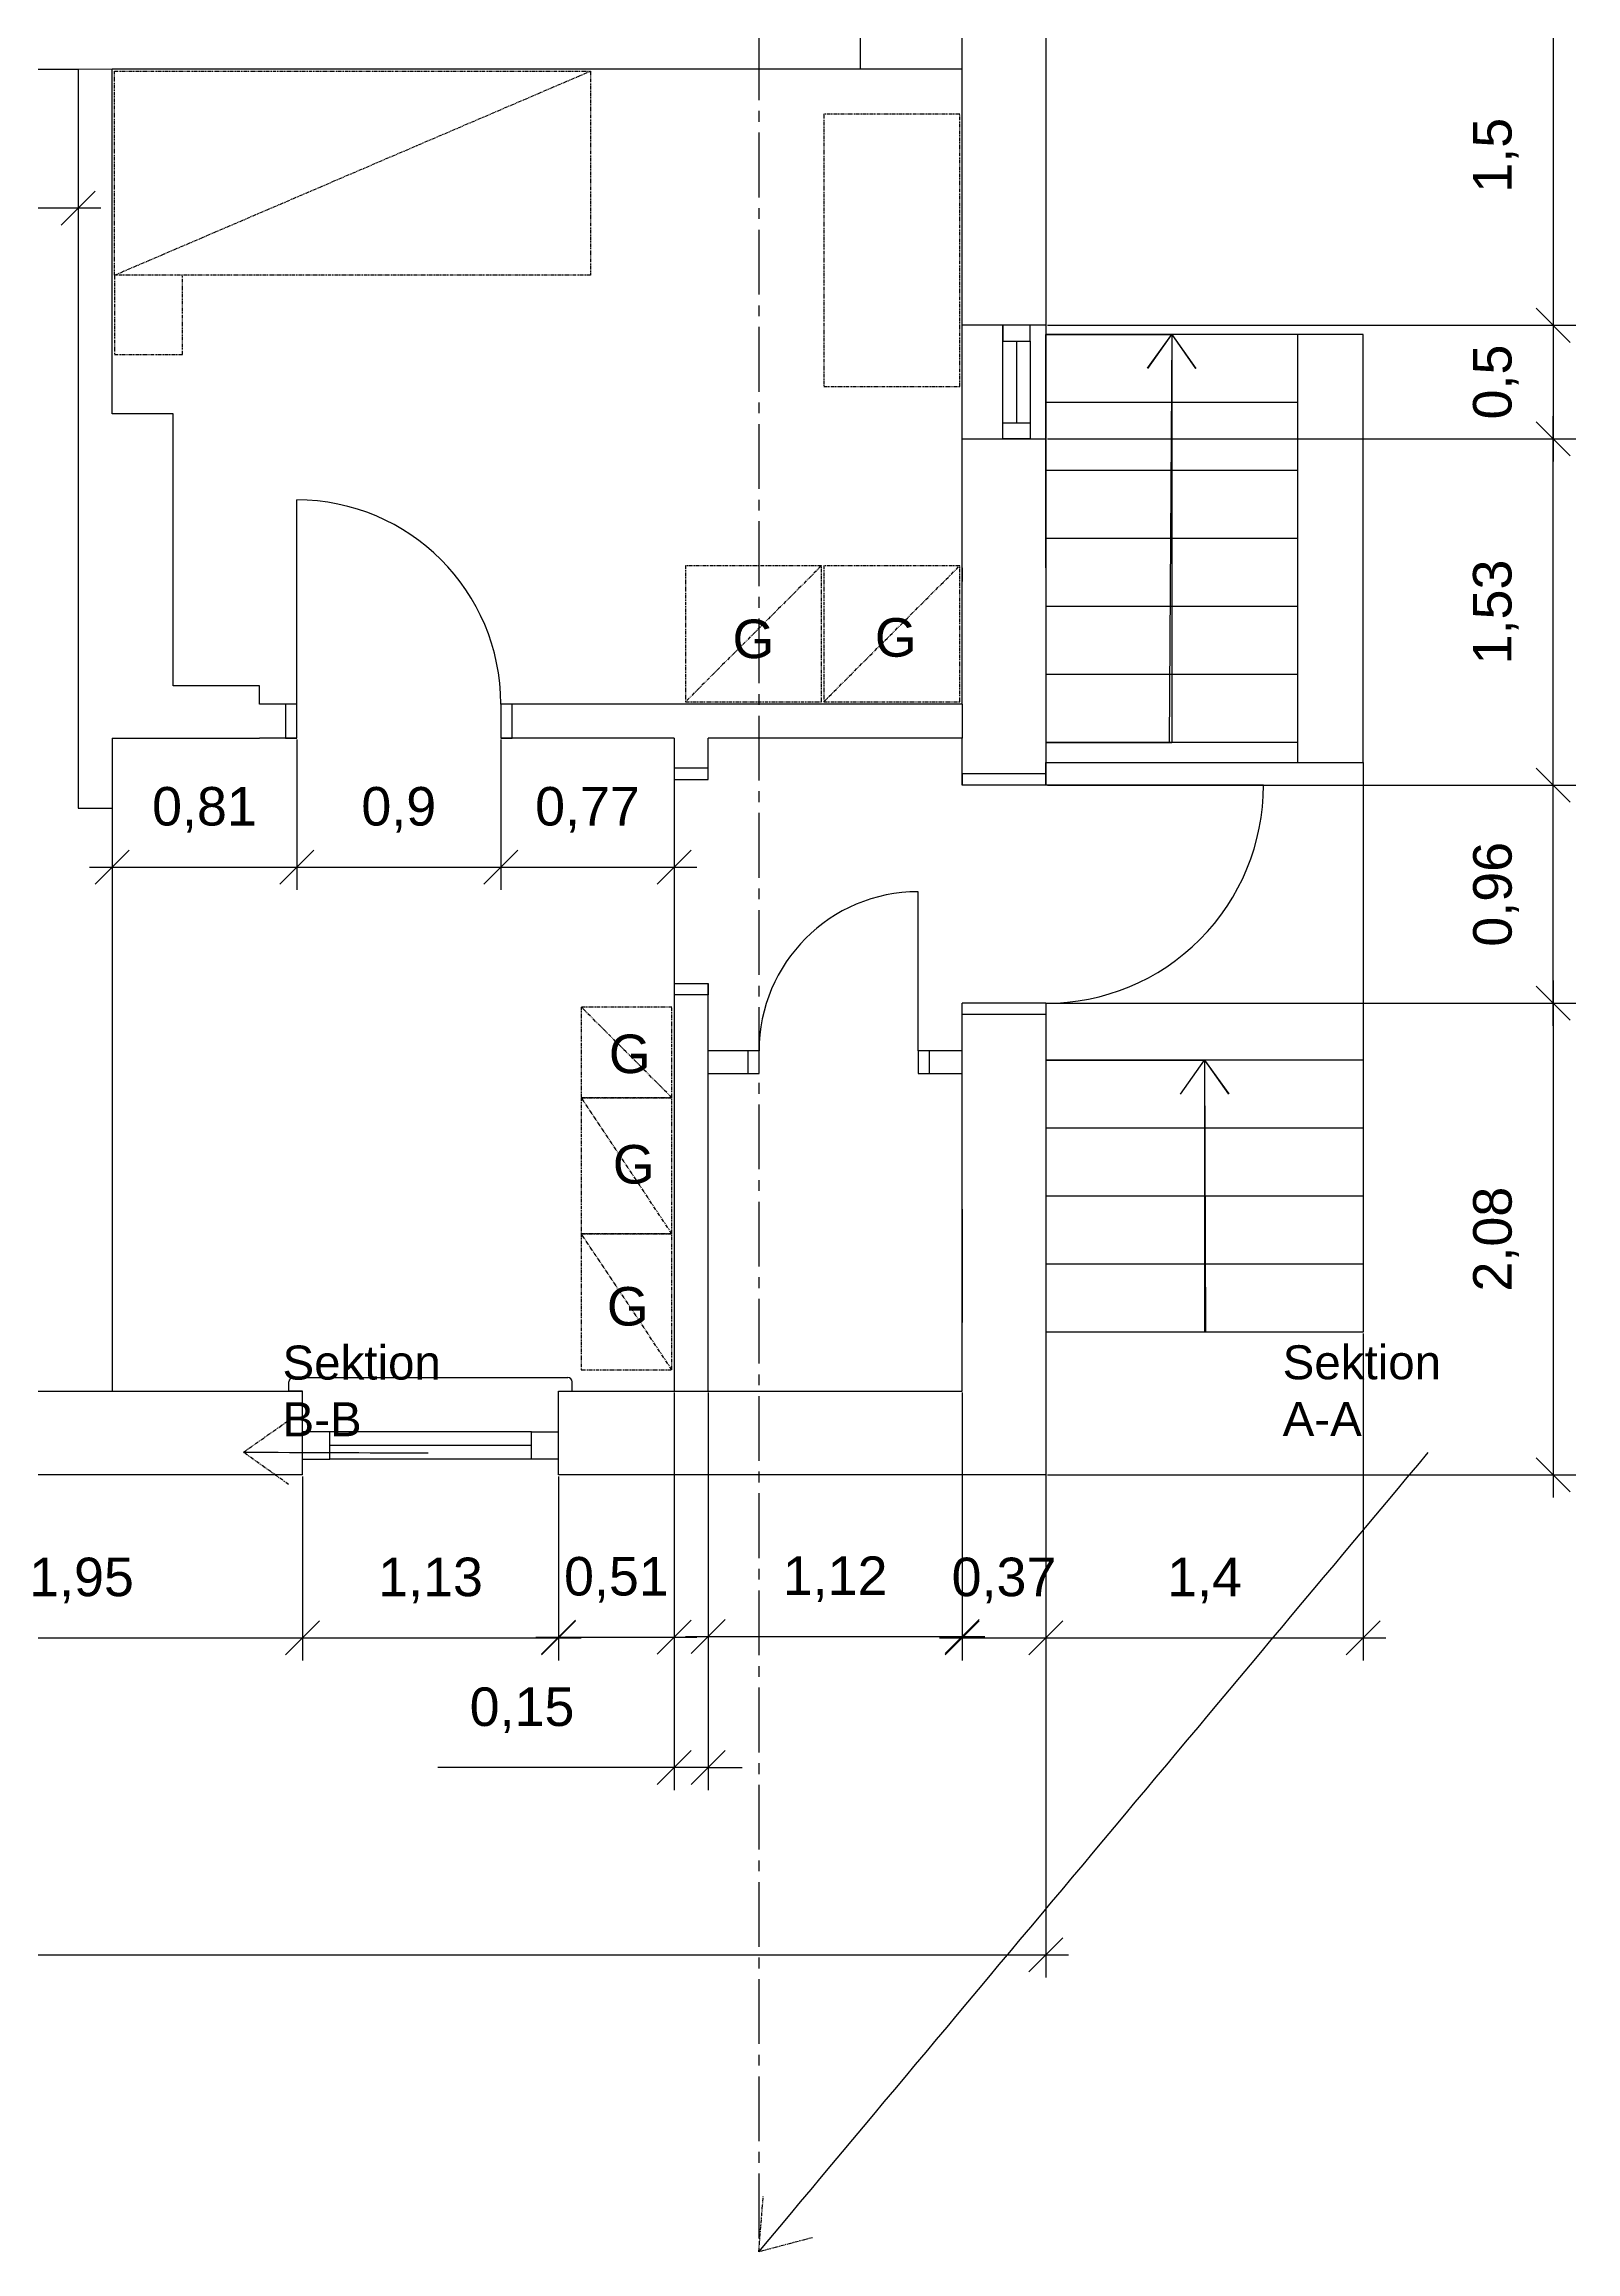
# Model space of a CAD drawing. Header units: millimetres. Extents: x -50011 to 90899, y -58634 to 500399.
# Drawn here: x 14978 to 21736, y 44088 to 53824 of the extents above; entities that cross this region are included whole.
import ezdxf

# ---------------------------------------------------------------- set-up
doc = ezdxf.new("R2010")
doc.units = ezdxf.units.MM
for name, pattern in [('ACAD_ISO02W100', [15, 12, -3]), ('CENTER2', [28.575, 19.05, -3.175, 3.175, -3.175]), ('PHANTOM2', [31.75, 15.875, -3.175, 3.175, -3.175, 3.175, -3.175])]:
    doc.linetypes.add(name, pattern=pattern)
doc.layers.get('0').update_dxf_attribs({"color": 1})
for name, color, linetype in [('Grundritningar', 1, 'Continuous'), ('Mått', 4, 'Continuous'), ('Möbler', 4, 'PHANTOM2'), ('Rumsavdelare', 3, 'FENCELINE1'), ('Sektionsangivelser', 4, 'PHANTOM2')]:
    doc.layers.add(name, color=color, linetype=linetype)
doc.styles.get("Standard").update_dxf_attribs({"font": 'Arial.ttf', "height": 170})
doc.linetypes.add('FENCELINE1', pattern='A,6.35,-2.54,[133,ltypeshp.shx,S=2.54,R=0,X=-2.54,Y=0],-2.54,25.4', length=36.83)
doc.dimstyles.new('Egen dimension', dxfattribs={"dimscale": 10, "dimtxt": 2.5, "dimasz": 15, "dimexe": 10, "dimexo": 0.625, "dimgap": 15, "dimtad": 1, "dimlfac": 0.001, "dimtxsty": 'Standard', "dimblk": 'OBLIQUE', "dimblk1": 'OBLIQUE', "dimblk2": 'OBLIQUE', "dimcen": 20, "dimdle": 10, "dimadec": 0, "dimazin": 0, "dimtfac": 1, "dimtmove": 0, "dimatfit": 3, "dimldrblk": 'OPEN90', "dimfxl": 1, "dimarcsym": 0})
doc.dimstyles.new('ISO-25', dxfattribs={"dimscale": 10, "dimtxt": 2.5, "dimasz": 15, "dimexe": 10, "dimexo": 0.625, "dimgap": 15, "dimtad": 1, "dimlfac": 0.001, "dimtxsty": 'Standard', "dimblk": 'OBLIQUE', "dimblk1": 'OBLIQUE', "dimblk2": 'OBLIQUE', "dimcen": 20, "dimdle": 10, "dimadec": 0, "dimazin": 0, "dimtfac": 1, "dimtmove": 0, "dimatfit": 3, "dimldrblk": 'OPEN90', "dimfxl": 1, "dimarcsym": 0})

# ---------------------------------------------------------------- blocks, each defined once
blk = doc.blocks.new('_Oblique')
at = {"color": 0, "linetype": 'ByBlock', "lineweight": -2}
blk.add_line((-0.5, -0.5), (0.5, 0.5), dxfattribs=at)
blk = doc.blocks.new('*D307')
at = {"layer": 'Defpoints', "color": 0, "transparency": 16777216}
for p in [(6118.2, 47513.9), (19398.2, 47513.9), (19398.2, 45397.2)]:
    blk.add_point(p, dxfattribs=at)
at = {"layer": 'Mått', "color": 0, "lineweight": -2, "transparency": 16777216}
for p, q in [((6118.2, 47507.7), (6118.2, 45297.2)), ((19398.2, 47507.7), (19398.2, 45297.2)), ((6018.2, 45397.2), (19498.2, 45397.2))]:
    blk.add_line(p, q, dxfattribs=at)
at = {"layer": 'Mått', "color": 0, "lineweight": -2, "transparency": 16777216, "xscale": 150, "yscale": 150, "zscale": 150, "rotation": 180}
blk.add_blockref('_Oblique', (6118.2, 45397.2), dxfattribs=at)
at = {"layer": 'Mått', "color": 0, "lineweight": -2, "transparency": 16777216, "xscale": 150, "yscale": 150, "zscale": 150}
blk.add_blockref('_Oblique', (19398.2, 45397.2), dxfattribs=at)
at = {"layer": 'Mått', "color": 0, "transparency": 16777216, "insert": (12758.2, 45649.6), "char_height": 170, "attachment_point": 5}
blk.add_mtext('13,28', dxfattribs=at)
blk = doc.blocks.new('_Open90')
at = {"color": 0, "linetype": 'ByBlock', "lineweight": -2}
for p, q in [((0, 0), (-1, 0)), ((-0.5, 0.5), (0, 0)), ((0, 0), (-0.5, -0.5))]:
    blk.add_line(p, q, dxfattribs=at)
blk = doc.blocks.new('*D308')
at = {"layer": 'Defpoints', "color": 0, "transparency": 16777216}
for p in [(19398.2, 49593.9), (19398.2, 47513.9), (21636.4, 47513.9)]:
    blk.add_point(p, dxfattribs=at)
at = {"layer": 'Mått', "color": 0, "lineweight": -2, "transparency": 16777216}
for p, q in [((21636.4, 49693.9), (21636.4, 47413.9)), ((19404.5, 49593.9), (21736.4, 49593.9)), ((19404.5, 47513.9), (21736.4, 47513.9))]:
    blk.add_line(p, q, dxfattribs=at)
at = {"layer": 'Mått', "color": 0, "lineweight": -2, "transparency": 16777216, "xscale": 150, "yscale": 150, "zscale": 150}
for p, rotation in [((21636.4, 49593.9), 90), ((21636.4, 47513.9), 270)]:
    blk.add_blockref('_Oblique', p, dxfattribs=dict(at, rotation=rotation))
at = {"layer": 'Mått', "color": 0, "transparency": 16777216, "insert": (21384, 48553.9), "char_height": 170, "attachment_point": 5, "rotation": 90}
blk.add_mtext('2,08', dxfattribs=at)
blk = doc.blocks.new('*D314')
at = {"layer": 'Defpoints', "color": 0, "transparency": 16777216}
for p in [(14058.2, 53713.9), (15128.2, 53713.9), (14058.2, 53100.3)]:
    blk.add_point(p, dxfattribs=at)
at = {"layer": 'Mått', "color": 0, "lineweight": -2, "transparency": 16777216}
for p, q in [((14058.2, 53707.7), (14058.2, 53000.3)), ((15128.2, 53707.7), (15128.2, 53000.3)), ((15228.2, 53100.3), (13958.2, 53100.3))]:
    blk.add_line(p, q, dxfattribs=at)
at = {"layer": 'Mått', "color": 0, "lineweight": -2, "transparency": 16777216, "xscale": 150, "yscale": 150, "zscale": 150, "rotation": 180}
blk.add_blockref('_Oblique', (14058.2, 53100.3), dxfattribs=at)
at = {"layer": 'Mått', "color": 0, "lineweight": -2, "transparency": 16777216, "xscale": 150, "yscale": 150, "zscale": 150}
blk.add_blockref('_Oblique', (15128.2, 53100.3), dxfattribs=at)
at = {"layer": 'Mått', "color": 0, "transparency": 16777216, "insert": (14593.2, 53352.7), "char_height": 170, "attachment_point": 5}
blk.add_mtext('1,07', dxfattribs=at)
blk = doc.blocks.new('*D318')
at = {"layer": 'Defpoints', "color": 0, "transparency": 16777216}
for p in [(19398.2, 48143.9), (20798.2, 48143.9), (20798.2, 46796.1)]:
    blk.add_point(p, dxfattribs=at)
at = {"layer": 'Mått', "color": 0, "lineweight": -2, "transparency": 16777216}
for p, q in [((19398.2, 48137.7), (19398.2, 46696.1)), ((20798.2, 48137.7), (20798.2, 46696.1)), ((19298.2, 46796.1), (20898.2, 46796.1))]:
    blk.add_line(p, q, dxfattribs=at)
at = {"layer": 'Mått', "color": 0, "lineweight": -2, "transparency": 16777216, "xscale": 150, "yscale": 150, "zscale": 150, "rotation": 180}
blk.add_blockref('_Oblique', (19398.2, 46796.1), dxfattribs=at)
at = {"layer": 'Mått', "color": 0, "lineweight": -2, "transparency": 16777216, "xscale": 150, "yscale": 150, "zscale": 150}
blk.add_blockref('_Oblique', (20798.2, 46796.1), dxfattribs=at)
at = {"layer": 'Mått', "color": 0, "transparency": 16777216, "insert": (20098.2, 47048.5), "char_height": 170, "attachment_point": 5}
blk.add_mtext('1,4', dxfattribs=at)
blk = doc.blocks.new('*D297')
at = {"layer": 'Defpoints', "color": 0, "transparency": 16777216}
for p in [(20798.2, 50555.5), (21636.4, 50555.5), (20798.2, 49593.9)]:
    blk.add_point(p, dxfattribs=at)
at = {"layer": 'Mått', "color": 0, "lineweight": -2, "transparency": 16777216}
for p, q in [((21636.4, 49493.9), (21636.4, 50655.5)), ((20804.5, 50555.5), (21736.4, 50555.5)), ((20804.5, 49593.9), (21736.4, 49593.9))]:
    blk.add_line(p, q, dxfattribs=at)
at = {"layer": 'Mått', "color": 0, "lineweight": -2, "transparency": 16777216, "xscale": 150, "yscale": 150, "zscale": 150}
for p, rotation in [((21636.4, 50555.5), 90), ((21636.4, 49593.9), 270)]:
    blk.add_blockref('_Oblique', p, dxfattribs=dict(at, rotation=rotation))
at = {"layer": 'Mått', "color": 0, "transparency": 16777216, "insert": (21384, 50074.7), "char_height": 170, "attachment_point": 5, "rotation": 90}
blk.add_mtext('0,96', dxfattribs=at)
blk = doc.blocks.new('*D325')
at = {"layer": 'Defpoints', "color": 0, "transparency": 16777216}
for p in [(14168.2, 47513.9), (16118.2, 47513.9), (16118.2, 46796.1)]:
    blk.add_point(p, dxfattribs=at)
at = {"layer": 'Mått', "color": 0, "lineweight": -2, "transparency": 16777216}
for p, q in [((14168.2, 47507.7), (14168.2, 46696.1)), ((16118.2, 47507.7), (16118.2, 46696.1)), ((14068.2, 46796.1), (16218.2, 46796.1))]:
    blk.add_line(p, q, dxfattribs=at)
at = {"layer": 'Mått', "color": 0, "lineweight": -2, "transparency": 16777216, "xscale": 150, "yscale": 150, "zscale": 150, "rotation": 180}
blk.add_blockref('_Oblique', (14168.2, 46796.1), dxfattribs=at)
at = {"layer": 'Mått', "color": 0, "lineweight": -2, "transparency": 16777216, "xscale": 150, "yscale": 150, "zscale": 150}
blk.add_blockref('_Oblique', (16118.2, 46796.1), dxfattribs=at)
at = {"layer": 'Mått', "color": 0, "transparency": 16777216, "insert": (15143.2, 47048.5), "char_height": 170, "attachment_point": 5}
blk.add_mtext('1,95', dxfattribs=at)
blk = doc.blocks.new('*D326')
at = {"layer": 'Defpoints', "color": 0, "transparency": 16777216}
for p in [(16118.2, 47513.9), (17248.2, 47513.9), (17248.2, 46796.2)]:
    blk.add_point(p, dxfattribs=at)
at = {"layer": 'Mått', "color": 0, "lineweight": -2, "transparency": 16777216}
for p, q in [((16118.2, 47507.7), (16118.2, 46696.2)), ((17248.2, 47507.7), (17248.2, 46696.2)), ((16018.2, 46796.2), (17348.2, 46796.2))]:
    blk.add_line(p, q, dxfattribs=at)
at = {"layer": 'Mått', "color": 0, "lineweight": -2, "transparency": 16777216, "xscale": 150, "yscale": 150, "zscale": 150, "rotation": 180}
blk.add_blockref('_Oblique', (16118.2, 46796.2), dxfattribs=at)
at = {"layer": 'Mått', "color": 0, "lineweight": -2, "transparency": 16777216, "xscale": 150, "yscale": 150, "zscale": 150}
blk.add_blockref('_Oblique', (17248.2, 46796.2), dxfattribs=at)
at = {"layer": 'Mått', "color": 0, "transparency": 16777216, "insert": (16683.2, 47048.6), "char_height": 170, "attachment_point": 5}
blk.add_mtext('1,13', dxfattribs=at)
blk = doc.blocks.new('*D327')
at = {"layer": 'Defpoints', "color": 0, "transparency": 16777216}
for p in [(17758.2, 47883.9), (17248.2, 47513.9), (17758.2, 46799.1)]:
    blk.add_point(p, dxfattribs=at)
at = {"layer": 'Mått', "color": 0, "lineweight": -2, "transparency": 16777216}
for p, q in [((17758.2, 47877.7), (17758.2, 46699.1)), ((17248.2, 47507.7), (17248.2, 46699.1)), ((17148.2, 46799.1), (17858.2, 46799.1))]:
    blk.add_line(p, q, dxfattribs=at)
at = {"layer": 'Mått', "color": 0, "lineweight": -2, "transparency": 16777216, "xscale": 150, "yscale": 150, "zscale": 150, "rotation": 180}
blk.add_blockref('_Oblique', (17248.2, 46799.1), dxfattribs=at)
at = {"layer": 'Mått', "color": 0, "lineweight": -2, "transparency": 16777216, "xscale": 150, "yscale": 150, "zscale": 150}
blk.add_blockref('_Oblique', (17758.2, 46799.1), dxfattribs=at)
at = {"layer": 'Mått', "color": 0, "transparency": 16777216, "insert": (17503.2, 47051.5), "char_height": 170, "attachment_point": 5}
blk.add_mtext('0,51', dxfattribs=at)
blk = doc.blocks.new('*D330')
at = {"layer": 'Defpoints', "color": 0, "transparency": 16777216}
for p in [(17758.2, 47883.9), (17908.2, 47883.9), (17908.2, 46223.7)]:
    blk.add_point(p, dxfattribs=at)
at = {"layer": 'Mått', "color": 0, "lineweight": -2, "transparency": 16777216}
for p, q in [((17758.2, 47877.7), (17758.2, 46123.7)), ((17908.2, 47877.7), (17908.2, 46123.7)), ((17758.2, 46223.7), (16715.3, 46223.7)), ((17908.2, 46223.7), (17758.2, 46223.7)), ((17908.2, 46223.7), (18058.2, 46223.7))]:
    blk.add_line(p, q, dxfattribs=at)
at = {"layer": 'Mått', "color": 0, "lineweight": -2, "transparency": 16777216, "xscale": 150, "yscale": 150, "zscale": 150}
blk.add_blockref('_Oblique', (17758.2, 46223.7), dxfattribs=at)
at = {"layer": 'Mått', "color": 0, "lineweight": -2, "transparency": 16777216, "xscale": 150, "yscale": 150, "zscale": 150, "rotation": 180}
blk.add_blockref('_Oblique', (17908.2, 46223.7), dxfattribs=at)
at = {"layer": 'Mått', "color": 0, "transparency": 16777216, "insert": (17086.8, 46476.1), "char_height": 170, "attachment_point": 5}
blk.add_mtext('0,15', dxfattribs=at)
blk = doc.blocks.new('*D331')
at = {"layer": 'Defpoints', "color": 0, "transparency": 16777216}
for p in [(17908.2, 47883.9), (19028.2, 47883.9), (19028.2, 46801.4)]:
    blk.add_point(p, dxfattribs=at)
at = {"layer": 'Mått', "color": 0, "lineweight": -2, "transparency": 16777216}
for p, q in [((17908.2, 47877.7), (17908.2, 46701.4)), ((19028.2, 47877.7), (19028.2, 46701.4)), ((17808.2, 46801.4), (19128.2, 46801.4))]:
    blk.add_line(p, q, dxfattribs=at)
at = {"layer": 'Mått', "color": 0, "lineweight": -2, "transparency": 16777216, "xscale": 150, "yscale": 150, "zscale": 150, "rotation": 180}
blk.add_blockref('_Oblique', (17908.2, 46801.4), dxfattribs=at)
at = {"layer": 'Mått', "color": 0, "lineweight": -2, "transparency": 16777216, "xscale": 150, "yscale": 150, "zscale": 150}
blk.add_blockref('_Oblique', (19028.2, 46801.4), dxfattribs=at)
at = {"layer": 'Mått', "color": 0, "transparency": 16777216, "insert": (18468.2, 47053.8), "char_height": 170, "attachment_point": 5}
blk.add_mtext('1,12', dxfattribs=at)
blk = doc.blocks.new('*D332')
at = {"layer": 'Defpoints', "color": 0, "transparency": 16777216}
for p in [(19028.2, 47513.9), (19398.2, 47513.9), (19398.2, 46796.1)]:
    blk.add_point(p, dxfattribs=at)
at = {"layer": 'Mått', "color": 0, "lineweight": -2, "transparency": 16777216}
for p, q in [((19028.2, 47507.7), (19028.2, 46696.1)), ((19398.2, 47507.7), (19398.2, 46696.1)), ((18928.2, 46796.1), (19498.2, 46796.1))]:
    blk.add_line(p, q, dxfattribs=at)
at = {"layer": 'Mått', "color": 0, "lineweight": -2, "transparency": 16777216, "xscale": 150, "yscale": 150, "zscale": 150, "rotation": 180}
blk.add_blockref('_Oblique', (19028.2, 46796.1), dxfattribs=at)
at = {"layer": 'Mått', "color": 0, "lineweight": -2, "transparency": 16777216, "xscale": 150, "yscale": 150, "zscale": 150}
blk.add_blockref('_Oblique', (19398.2, 46796.1), dxfattribs=at)
at = {"layer": 'Mått', "color": 0, "transparency": 16777216, "insert": (19213.2, 47048.5), "char_height": 170, "attachment_point": 5}
blk.add_mtext('0,37', dxfattribs=at)
blk = doc.blocks.new('*D352')
at = {"layer": 'Defpoints', "color": 0, "ltscale": 100, "transparency": 16777216}
for p in [(19398.2, 54083.9), (19398.2, 52583.9), (21635.9, 52583.9)]:
    blk.add_point(p, dxfattribs=at)
at = {"layer": 'Mått', "color": 0, "lineweight": -2, "ltscale": 100, "transparency": 16777216}
for p, q in [((21635.9, 54183.9), (21635.9, 52483.9)), ((19404.5, 54083.9), (21735.9, 54083.9)), ((19404.5, 52583.9), (21735.9, 52583.9))]:
    blk.add_line(p, q, dxfattribs=at)
at = {"layer": 'Mått', "color": 0, "lineweight": -2, "ltscale": 100, "transparency": 16777216, "xscale": 150, "yscale": 150, "zscale": 150}
for p, rotation in [((21635.9, 54083.9), 90), ((21635.9, 52583.9), 270)]:
    blk.add_blockref('_Oblique', p, dxfattribs=dict(at, rotation=rotation))
at = {"layer": 'Mått', "color": 0, "ltscale": 100, "transparency": 16777216, "insert": (21383.5, 53333.9), "char_height": 170, "attachment_point": 5, "rotation": 90}
blk.add_mtext('1,5', dxfattribs=at)
blk = doc.blocks.new('*D353')
at = {"layer": 'Defpoints', "color": 0, "ltscale": 100, "transparency": 16777216}
for p in [(19398.2, 52583.9), (19398.2, 52083.9), (21635.8, 52083.9)]:
    blk.add_point(p, dxfattribs=at)
at = {"layer": 'Mått', "color": 0, "lineweight": -2, "ltscale": 100, "transparency": 16777216}
for p, q in [((21635.8, 52683.9), (21635.8, 51983.9)), ((19404.5, 52583.9), (21735.8, 52583.9)), ((19404.5, 52083.9), (21735.8, 52083.9))]:
    blk.add_line(p, q, dxfattribs=at)
at = {"layer": 'Mått', "color": 0, "lineweight": -2, "ltscale": 100, "transparency": 16777216, "xscale": 150, "yscale": 150, "zscale": 150}
for p, rotation in [((21635.8, 52583.9), 90), ((21635.8, 52083.9), 270)]:
    blk.add_blockref('_Oblique', p, dxfattribs=dict(at, rotation=rotation))
at = {"layer": 'Mått', "color": 0, "ltscale": 100, "transparency": 16777216, "insert": (21383.4, 52333.9), "char_height": 170, "attachment_point": 5, "rotation": 90}
blk.add_mtext('0,5', dxfattribs=at)
blk = doc.blocks.new('*D354')
at = {"layer": 'Defpoints', "color": 0, "ltscale": 100, "transparency": 16777216}
for p in [(19398.2, 52083.9), (21635.6, 52083.9), (19398.2, 50555.5)]:
    blk.add_point(p, dxfattribs=at)
at = {"layer": 'Mått', "color": 0, "lineweight": -2, "ltscale": 100, "transparency": 16777216}
for p, q in [((21635.6, 50455.5), (21635.6, 52183.9)), ((19404.5, 52083.9), (21735.6, 52083.9)), ((19404.5, 50555.5), (21735.6, 50555.5))]:
    blk.add_line(p, q, dxfattribs=at)
at = {"layer": 'Mått', "color": 0, "lineweight": -2, "ltscale": 100, "transparency": 16777216, "xscale": 150, "yscale": 150, "zscale": 150}
for p, rotation in [((21635.6, 52083.9), 90), ((21635.6, 50555.5), 270)]:
    blk.add_blockref('_Oblique', p, dxfattribs=dict(at, rotation=rotation))
at = {"layer": 'Mått', "color": 0, "ltscale": 100, "transparency": 16777216, "insert": (21383.2, 51319.7), "char_height": 170, "attachment_point": 5, "rotation": 90}
blk.add_mtext('1,53', dxfattribs=at)
blk = doc.blocks.new('*D355')
at = {"layer": 'Defpoints', "color": 0, "linetype": 'ACAD_ISO02W100', "ltscale": 100, "transparency": 16777216}
for p in [(15278.2, 50763.9), (16093, 50763.9), (16093, 50194.7)]:
    blk.add_point(p, dxfattribs=at)
at = {"layer": 'Mått', "color": 0, "linetype": 'ACAD_ISO02W100', "lineweight": -2, "ltscale": 100, "transparency": 16777216}
for p, q in [((15278.2, 50757.7), (15278.2, 50094.7)), ((16093, 50757.7), (16093, 50094.7)), ((15178.2, 50194.7), (16193, 50194.7))]:
    blk.add_line(p, q, dxfattribs=at)
at = {"layer": 'Mått', "color": 0, "linetype": 'ACAD_ISO02W100', "lineweight": -2, "ltscale": 100, "transparency": 16777216, "xscale": 150, "yscale": 150, "zscale": 150, "rotation": 180}
blk.add_blockref('_Oblique', (15278.2, 50194.7), dxfattribs=at)
at = {"layer": 'Mått', "color": 0, "linetype": 'ACAD_ISO02W100', "lineweight": -2, "ltscale": 100, "transparency": 16777216, "xscale": 150, "yscale": 150, "zscale": 150}
blk.add_blockref('_Oblique', (16093, 50194.7), dxfattribs=at)
at = {"layer": 'Mått', "color": 0, "linetype": 'ACAD_ISO02W100', "ltscale": 100, "transparency": 16777216, "insert": (15685.6, 50447.1), "char_height": 170, "attachment_point": 5}
blk.add_mtext('0,81', dxfattribs=at)
blk = doc.blocks.new('*D356')
at = {"layer": 'Defpoints', "color": 0, "linetype": 'ACAD_ISO02W100', "ltscale": 100, "transparency": 16777216}
for p in [(16093, 50763.9), (16993, 50763.9), (16993, 50194.7)]:
    blk.add_point(p, dxfattribs=at)
at = {"layer": 'Mått', "color": 0, "linetype": 'ACAD_ISO02W100', "lineweight": -2, "ltscale": 100, "transparency": 16777216}
for p, q in [((16093, 50757.7), (16093, 50094.7)), ((16993, 50757.7), (16993, 50094.7)), ((15993, 50194.7), (17093, 50194.7))]:
    blk.add_line(p, q, dxfattribs=at)
at = {"layer": 'Mått', "color": 0, "linetype": 'ACAD_ISO02W100', "lineweight": -2, "ltscale": 100, "transparency": 16777216, "xscale": 150, "yscale": 150, "zscale": 150, "rotation": 180}
blk.add_blockref('_Oblique', (16093, 50194.7), dxfattribs=at)
at = {"layer": 'Mått', "color": 0, "linetype": 'ACAD_ISO02W100', "lineweight": -2, "ltscale": 100, "transparency": 16777216, "xscale": 150, "yscale": 150, "zscale": 150}
blk.add_blockref('_Oblique', (16993, 50194.7), dxfattribs=at)
at = {"layer": 'Mått', "color": 0, "linetype": 'ACAD_ISO02W100', "ltscale": 100, "transparency": 16777216, "insert": (16543, 50447.1), "char_height": 170, "attachment_point": 5}
blk.add_mtext('0,9', dxfattribs=at)
blk = doc.blocks.new('*D357')
at = {"layer": 'Defpoints', "color": 0, "linetype": 'ACAD_ISO02W100', "ltscale": 100, "transparency": 16777216}
for p in [(16993, 50763.9), (17758.2, 50763.9), (17758.2, 50194.8)]:
    blk.add_point(p, dxfattribs=at)
at = {"layer": 'Mått', "color": 0, "linetype": 'ACAD_ISO02W100', "lineweight": -2, "ltscale": 100, "transparency": 16777216}
for p, q in [((16993, 50757.7), (16993, 50094.8)), ((17758.2, 50757.7), (17758.2, 50094.8)), ((16893, 50194.8), (17858.2, 50194.8))]:
    blk.add_line(p, q, dxfattribs=at)
at = {"layer": 'Mått', "color": 0, "linetype": 'ACAD_ISO02W100', "lineweight": -2, "ltscale": 100, "transparency": 16777216, "xscale": 150, "yscale": 150, "zscale": 150, "rotation": 180}
blk.add_blockref('_Oblique', (16993, 50194.8), dxfattribs=at)
at = {"layer": 'Mått', "color": 0, "linetype": 'ACAD_ISO02W100', "lineweight": -2, "ltscale": 100, "transparency": 16777216, "xscale": 150, "yscale": 150, "zscale": 150}
blk.add_blockref('_Oblique', (17758.2, 50194.8), dxfattribs=at)
at = {"layer": 'Mått', "color": 0, "linetype": 'ACAD_ISO02W100', "ltscale": 100, "transparency": 16777216, "insert": (17375.6, 50447.2), "char_height": 170, "attachment_point": 5}
blk.add_mtext('0,77', dxfattribs=at)

msp = doc.modelspace()

# ---------------------------------------------------------------- linework, layer by layer
at = {"layer": 'Grundritningar'}
for p, q in [((18578.249, 54083.923), (18578.249, 53714.759)), ((19028.249, 53714.759), (19028.249, 54083.923)), ((14208.249, 53713.923), (15128.249, 53713.923)), ((15128.249, 53713.923), (15278.249, 53714.759)), ((15128.249, 53713.923), (15128.249, 50453.923)), ((15278.249, 52193.923), (15278.249, 53714.759)), ((15278.249, 53714.759), (19028.249, 53714.759)), ((19028.249, 53113.923), (19028.249, 53714.759)), ((19028.249, 53113.923), (19028.249, 53173.923)), ((19028.249, 50913.923), (19028.249, 53113.923)), ((19028.249, 50913.923), (19028.249, 53113.923)), ((19398.249, 52583.923), (19028.249, 52583.923)), ((19208.249, 52083.923), (19208.249, 52583.923)), ((19208.249, 52583.923), (19208.249, 52513.923)), ((19328.249, 52513.923), (19328.249, 52583.923)), ((19208.249, 52513.923), (19328.249, 52513.923)), ((19268.249, 52513.923), (19268.249, 52153.923)), ((19328.249, 52513.923), (19328.249, 52153.923)), ((20508.249, 52543.923), (19398.249, 52543.923)), ((19398.249, 51513.923), (19398.249, 52543.923)), ((19398.249, 52543.923), (19953.249, 52543.923)), ((20798.249, 52543.923), (20508.249, 52543.923)), ((20508.249, 52543.923), (20508.249, 50655.477)), ((20508.249, 52543.923), (20508.249, 52243.923)), ((20798.249, 50655.477), (20798.249, 52543.923)), ((15548.249, 52193.923), (15278.249, 52193.923)), ((15548.249, 50993.923), (15548.249, 52193.923)), ((20508.249, 52243.923), (19398.249, 52243.923)), ((20508.249, 52243.923), (20508.249, 51943.923)), ((19208.249, 52083.923), (19208.249, 52153.923)), ((19208.249, 52153.923), (19328.249, 52153.923)), ((19328.249, 52153.923), (19328.249, 52083.923)), ((19028.249, 52083.923), (19398.249, 52083.923)), ((19328.249, 52083.923), (19208.249, 52083.923)), ((20508.249, 51943.923), (19398.249, 51943.923)), ((20508.249, 51943.923), (20508.249, 51643.923)), ((16092.976, 50913.923), (16092.976, 51813.923)), ((20508.249, 51643.923), (19398.249, 51643.923)), ((20508.249, 51643.923), (20508.249, 51343.923)), ((19028.249, 51513.923), (19028.249, 51453.923)), ((20508.249, 51343.923), (19398.249, 51343.923)), ((20508.249, 51343.923), (20508.249, 51043.923)), ((20508.249, 51043.923), (19398.249, 51043.923)), ((20508.249, 51043.923), (20508.249, 50743.923)), ((15928.249, 50993.923), (15548.249, 50993.923)), ((15928.249, 50913.923), (15928.249, 50993.923)), ((16092.976, 50913.923), (15928.249, 50913.923)), ((16092.976, 50913.923), (16042.976, 50913.923)), ((16042.976, 50913.923), (16042.976, 50763.923)), ((16092.976, 50763.923), (16092.976, 50913.923)), ((19028.249, 50913.923), (16992.976, 50913.923)), ((16992.976, 50913.923), (16992.976, 50763.923)), ((17042.976, 50913.923), (16992.976, 50913.923)), ((17042.976, 50763.923), (17042.976, 50913.923)), ((19028.249, 50913.923), (19028.249, 50763.923)), ((15278.249, 50763.923), (15278.249, 50453.923)), ((15278.249, 50763.923), (15928.249, 50763.923)), ((16092.976, 50763.923), (15928.249, 50763.923)), ((16042.976, 50763.923), (16092.976, 50763.923)), ((17758.249, 50763.923), (16992.976, 50763.923)), ((16992.976, 50763.923), (17042.976, 50763.923)), ((17758.249, 50763.923), (17758.249, 50580.949)), ((17908.249, 50580.949), (17908.249, 50763.923)), ((19028.249, 50763.923), (17908.249, 50763.923)), ((19028.249, 50555.477), (19028.249, 50763.923)), ((20508.249, 50743.923), (19398.249, 50743.923)), ((19398.249, 50743.923), (19953.249, 50743.923)), ((17908.249, 50630.949), (17758.249, 50630.949)), ((17758.249, 50630.949), (17758.249, 50580.949)), ((17908.249, 50580.949), (17908.249, 50630.949)), ((19398.249, 50555.477), (19398.249, 50655.477)), ((19398.249, 50655.477), (20798.249, 50655.477)), ((20798.249, 50655.477), (20798.249, 49343.923)), ((17758.249, 50580.949), (17908.249, 50580.949)), ((19398.249, 50605.477), (19028.249, 50605.477)), ((19028.249, 50605.477), (19028.249, 50555.477)), ((19398.249, 50555.477), (19028.249, 50555.477)), ((19398.249, 50555.477), (19398.249, 50605.477)), ((20357.532, 50555.477), (19398.249, 50555.477)), ((15128.249, 50453.923), (15278.249, 50453.923)), ((18834.536, 49383.923), (18834.536, 50085.923)), ((17758.249, 49680.949), (17758.249, 47883.923)), ((17758.249, 49680.949), (17908.249, 49680.949)), ((17908.249, 47883.923), (17908.249, 49680.949)), ((17908.249, 49680.949), (17908.249, 49630.949)), ((17908.249, 49630.949), (17758.249, 49630.949)), ((19028.249, 47883.923), (19028.249, 49593.923)), ((19398.249, 49593.923), (19028.249, 49593.923)), ((19028.249, 49543.923), (19028.249, 49593.923)), ((19398.249, 49593.923), (19398.249, 49543.923)), ((19398.249, 49543.923), (19028.249, 49543.923)), ((18132.536, 49383.923), (17908.249, 49383.923)), ((18132.536, 49383.923), (18082.536, 49383.923)), ((18082.536, 49383.923), (18082.536, 49283.923)), ((18132.536, 49283.923), (18132.536, 49383.923)), ((19028.249, 49383.923), (18834.536, 49383.923)), ((18834.536, 49383.923), (18834.536, 49283.923)), ((18884.536, 49283.923), (18884.536, 49383.923)), ((17908.249, 49283.923), (18132.536, 49283.923)), ((18082.536, 49283.923), (18132.536, 49283.923)), ((18834.536, 49283.923), (19028.249, 49283.923)), ((18834.536, 49283.923), (18884.536, 49283.923)), ((20798.249, 49343.923), (19398.249, 49343.923)), ((19398.249, 49343.923), (20098.249, 49343.923)), ((20798.249, 49343.923), (20798.249, 49043.923)), ((20798.249, 49043.923), (19398.249, 49043.923)), ((20798.249, 49043.923), (20798.249, 48743.923)), ((19028.249, 48685.923), (19028.249, 48185.923)), ((20798.249, 48743.923), (19398.249, 48743.923)), ((20798.249, 48743.923), (20798.249, 48443.923)), ((20798.249, 48443.923), (19398.249, 48443.923)), ((20798.249, 48443.923), (20798.249, 48143.923)), ((20798.249, 48143.923), (19398.249, 48143.923)), ((16058.249, 47883.923), (16058.249, 47923.923)), ((16078.249, 47943.923), (17288.249, 47943.923)), ((17308.249, 47883.923), (17308.249, 47923.923)), ((14168.249, 47883.923), (16118.249, 47883.923)), ((16118.249, 47883.923), (16058.249, 47883.923)), ((16118.249, 47513.923), (16118.249, 47883.923)), ((17248.249, 47883.923), (17758.249, 47883.923)), ((17248.249, 47513.923), (17248.249, 47883.923)), ((17248.249, 47883.923), (17308.249, 47883.923)), ((17758.249, 47883.923), (17908.249, 47883.923)), ((17908.249, 47883.923), (19028.249, 47883.923)), ((16238.249, 47703.923), (16118.249, 47703.923)), ((16238.249, 47583.923), (16238.249, 47703.923)), ((17128.249, 47703.923), (16238.249, 47703.923)), ((17128.249, 47643.923), (16238.249, 47643.923)), ((17128.249, 47583.923), (17128.249, 47703.923)), ((17128.249, 47703.923), (17248.249, 47703.923)), ((16118.249, 47513.923), (16118.249, 47583.923)), ((16118.249, 47583.923), (16238.249, 47583.923)), ((17128.249, 47583.923), (16238.249, 47583.923)), ((17248.249, 47583.923), (17128.249, 47583.923))]:
    msp.add_line(p, q, dxfattribs=at)
for points in [[(14208.249, 54083.923), (19398.249, 54083.923), (19398.249, 53113.923)], [(19398.249, 53113.923), (19398.249, 50555.477)], [(19398.249, 49593.923), (19398.249, 47513.923), (17248.249, 47513.923)], [(16118.249, 47513.923), (14168.249, 47513.923)]]:
    msp.add_lwpolyline(points, dxfattribs=at)
for centre, radius, start, end in [((16092.976, 50913.923), 900, 0, 90), ((19399.046, 50552.414), 958.491, 269.95234, 0.1831397), ((18834.536, 49383.923), 702, 90, 180), ((16078.249, 47923.923), 20, 90, 180), ((17288.249, 47923.923), 20, 0, 90)]:
    msp.add_arc(centre, radius, start, end, dxfattribs=at)
at = {"layer": 'Möbler'}
for p, q in [((15288.249, 53704.759), (17388.249, 53704.759)), ((15288.249, 52804.759), (15288.249, 53704.759)), ((15288.249, 52804.759), (17388.249, 53704.759)), ((17388.249, 53704.759), (17388.249, 52804.759)), ((19018.249, 53514.759), (18418.249, 53514.759)), ((18418.249, 53514.759), (18418.249, 52314.759)), ((19018.249, 52314.759), (19018.249, 53514.759)), ((17388.249, 52804.759), (15288.249, 52804.759)), ((15288.249, 52804.759), (15288.249, 52454.759)), ((15588.249, 52454.759), (15588.249, 52804.759)), ((15288.249, 52454.759), (15588.249, 52454.759)), ((18418.249, 52314.759), (19018.249, 52314.759)), ((18408.249, 51523.923), (17808.249, 51523.923)), ((17808.249, 51523.923), (17808.249, 50923.923)), ((18408.249, 51523.923), (17808.249, 50923.923)), ((18408.249, 50923.923), (18408.249, 51523.923)), ((19018.249, 51523.923), (18418.249, 51523.923)), ((18418.249, 51523.923), (18418.249, 50923.923)), ((18418.249, 50923.923), (19018.249, 51523.923)), ((19018.249, 50923.923), (19018.249, 51523.923)), ((17808.249, 50923.923), (18408.249, 50923.923)), ((18418.249, 50923.923), (19018.249, 50923.923)), ((17748.249, 49577.643), (17348.249, 49577.643)), ((17348.249, 49577.643), (17348.249, 49177.643)), ((17748.249, 49177.643), (17348.249, 49577.643)), ((17748.249, 49177.643), (17748.249, 49577.643)), ((17748.249, 49177.643), (17348.249, 49177.643)), ((17348.249, 49177.643), (17348.249, 48577.643)), ((17748.249, 48577.643), (17348.249, 49177.643)), ((17348.249, 49177.643), (17748.249, 49177.643)), ((17748.249, 48577.643), (17748.249, 49177.643)), ((17748.249, 48577.643), (17348.249, 48577.643)), ((17348.249, 48577.643), (17348.249, 47977.643)), ((17748.249, 47977.643), (17348.249, 48577.643)), ((17348.249, 48577.643), (17748.249, 48577.643)), ((17748.249, 47977.643), (17748.249, 48577.643)), ((17348.249, 47977.643), (17748.249, 47977.643))]:
    msp.add_line(p, q, dxfattribs=at)
at = {"layer": 'Rumsavdelare', "ltscale": 5}
for p, q in [((17758.249, 50580.949), (17758.249, 49680.949)), ((15278.249, 50453.923), (15278.249, 47883.923))]:
    msp.add_line(p, q, dxfattribs=at)
at = {"layer": 'Sektionsangivelser', "linetype": 'CENTER2', "ltscale": 15}
msp.add_line((18131.231, 61149.313), (18131.231, 44087.804), dxfattribs=at)

# ---------------------------------------------------------------- texts
at = {"layer": 'Möbler', "char_height": 170, "attachment_point": 1}
for heights, insert in [([0], (18015.427, 51286.205)), ([173.943], (18643.399, 51292.573)), ([173.943], (17469.801, 49456.091)), ([173.943], (17487.31, 48969.051)), ([173.943], (17461.028, 48342.706))]:
    msp.add_mtext_dynamic_manual_height_columns('G', width=269.32488, gutter_width=850, heights=heights, dxfattribs=dict(at, insert=insert))
at = {"layer": 'Sektionsangivelser', "char_height": 150, "attachment_point": 1}
for s, insert in [('Sektion \\PB-B', (16029.887, 48084.579)), ('Sektion \\PA-A', (20442.74, 48085.773))]:
    msp.add_mtext_dynamic_manual_height_columns(s, width=219.37199, gutter_width=600, heights=[0], dxfattribs=dict(at, insert=insert))

# ---------------------------------------------------------------- dimensions: what is measured, and where the dimension line sits
at = {"layer": 'Mått', "ltscale": 100}
for base, p1, p2, picture, middle in [((21635.912, 52583.923), (19398.249, 54083.923), (19398.249, 52583.923), '*D352', (21635.912, 53333.923)), ((21635.752, 52083.923), (19398.249, 52583.923), (19398.249, 52083.923), '*D353', (21635.752, 52333.923))]:
    dim = msp.add_linear_dim(base=base, p1=p1, p2=p2, angle=90, dimstyle='Egen dimension', dxfattribs=at)
    dim.commit()
    dim.dimension.update_dxf_attribs({"geometry": picture, "text_midpoint": middle, "dimtype": 160})
at = {"layer": 'Mått'}
for base, p1, p2, picture, middle in [((14058.249, 53100.306), (15128.249, 53713.923), (14058.249, 53713.923), '*D314', (14593.249, 53352.701)), ((19028.249, 46801.412), (17908.249, 47883.923), (19028.249, 47883.923), '*D331', (18468.249, 47053.806)), ((16118.249, 46796.079), (14168.249, 47513.923), (16118.249, 47513.923), '*D325', (15143.249, 47048.473)), ((17248.249, 46796.206), (16118.249, 47513.923), (17248.249, 47513.923), '*D326', (16683.249, 47048.6))]:
    dim = msp.add_linear_dim(base=base, p1=p1, p2=p2, dimstyle='ISO-25', dxfattribs=at)
    dim.commit()
    dim.dimension.update_dxf_attribs({"geometry": picture, "text_midpoint": middle})
at = {"layer": 'Mått', "ltscale": 100}
dim = msp.add_linear_dim(base=(21635.551, 52083.923), p1=(19398.249, 50555.477), p2=(19398.249, 52083.923), angle=90, dimstyle='Egen dimension', dxfattribs=at)
dim.commit()
dim.dimension.update_dxf_attribs({"geometry": '*D354', "text_midpoint": (21383.156, 51319.7)})
at = {"layer": 'Mått', "linetype": 'ACAD_ISO02W100', "ltscale": 100}
for base, p1, p2, picture, middle in [((16092.976, 50194.665), (15278.249, 50763.923), (16092.976, 50763.923), '*D355', (15685.612, 50447.059)), ((16992.976, 50194.665), (16092.976, 50763.923), (16992.976, 50763.923), '*D356', (16542.976, 50447.059)), ((17758.249, 50194.772), (16992.976, 50763.923), (17758.249, 50763.923), '*D357', (17375.612, 50447.166))]:
    dim = msp.add_linear_dim(base=base, p1=p1, p2=p2, dimstyle='Egen dimension', dxfattribs=at)
    dim.commit()
    dim.dimension.update_dxf_attribs({"geometry": picture, "text_midpoint": middle})
at = {"layer": 'Mått'}
dim = msp.add_linear_dim(base=(21636.401, 50555.477), p1=(20798.249, 49593.923), p2=(20798.249, 50555.477), angle=90, dimstyle='ISO-25', dxfattribs=at)
dim.commit()
dim.dimension.update_dxf_attribs({"geometry": '*D297', "text_midpoint": (21384.006, 50074.7)})
dim = msp.add_linear_dim(base=(21636.401, 47513.923), p1=(19398.249, 49593.923), p2=(19398.249, 47513.923), angle=90, dimstyle='ISO-25', dxfattribs=at)
dim.commit()
dim.dimension.update_dxf_attribs({"geometry": '*D308', "text_midpoint": (21636.401, 48553.923), "dimtype": 160})
for base, p1, p2, picture, middle in [((20798.249, 46796.086), (19398.249, 48143.923), (20798.249, 48143.923), '*D318', (20098.249, 46796.086)), ((17908.249, 46223.716), (17758.249, 47883.923), (17908.249, 47883.923), '*D330', (17086.762, 46223.716)), ((17758.249, 46799.1), (17248.249, 47513.923), (17758.249, 47883.923), '*D327', (17503.249, 46799.1)), ((19398.249, 45397.219), (6118.249, 47513.923), (19398.249, 47513.923), '*D307', (12758.249, 45397.219)), ((19398.249, 46796.086), (19028.249, 47513.923), (19398.249, 47513.923), '*D332', (19213.249, 46796.086))]:
    dim = msp.add_linear_dim(base=base, p1=p1, p2=p2, dimstyle='ISO-25', dxfattribs=at)
    dim.commit()
    dim.dimension.update_dxf_attribs({"geometry": picture, "text_midpoint": middle, "dimtype": 160})

# ---------------------------------------------------------------- leaders
at = {"layer": 'Grundritningar'}
for points, override in [([(19953.249, 52543.923), (19942.088, 50743.923)], {"dimldrblk": 'Open90'}), ([(19953.249, 52543.923), (19953.249, 50743.923)], {"dimscale": 10, "dimldrblk": 'Open90'}), ([(20098.249, 49343.923), (20098.249, 48143.923)], {"dimscale": 10, "dimldrblk": 'Open90'}), ([(20098.249, 49343.923), (20101.744, 48143.923)], {"dimldrblk": 'Open90'})]:
    msp.add_leader(points, dimstyle='ISO-25', override=override, dxfattribs=at)
at = {"layer": 'Sektionsangivelser', "path_type": 1}
for points in [[(15857.466, 47614.286), (16671.938, 47611.325)], [(18131.231, 44087.804), (21084.791, 47612.519)]]:
    msp.add_leader(points, dimstyle='ISO-25', override={"dimasz": 20, "dimldrblk": 'Open90'}, dxfattribs=at)

doc.saveas('drawing.dxf')
